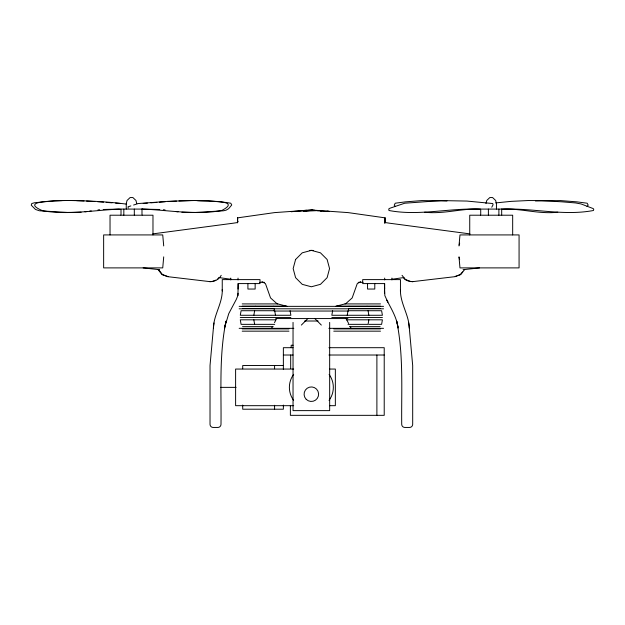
<?xml version="1.0" encoding="UTF-8"?>
<svg xmlns="http://www.w3.org/2000/svg" width="625" height="625" viewBox="0 0 625 625"><rect width="100%" height="100%" fill="white"/><g stroke="black" fill="none" stroke-linecap="round" stroke-linejoin="round"><path stroke-width="0.94" d="M385.078 222.695L385.086 217.852L348.164 212.609L311.352 209.992L274.539 212.609L237.617 217.852L237.438 222.695M237.508 222.695L237.617 217.852L237.625 222.695M222.25 289.438C222.773 303.047 213.758 314.555 213.398 328.047L210.023 365.57L210.023 424.32A3.125 3.125 0 0 0 213.148 427.445L217.875 427.445A3.125 3.125 0 0 0 221 424.32C221.375 389.961 219.062 355.016 226.023 321.117L224.594 328.047M163.711 256.867L162.734 267.891L103.641 267.891L103.641 234.922L162.734 234.922L163.711 245.945M458.992 245.945L459.977 234.922L519.07 234.922L519.07 267.891L459.977 267.891L458.992 256.867L459.656 259.617M224.734 327.055L228.758 313.617L236.336 299.344L237.859 295.578L238.078 293.266M237.859 295.578L238.297 283.586L260.008 283.586L260.008 279.609L222.25 279.609L222.25 290.93M213.398 328.047L214.016 322.969M253.836 315.273L254.641 310.727M332.633 310.727L331.828 315.273L382.414 315.273L381.609 310.727L348.016 310.727L347.211 315.273M368.867 319.812L368.062 324.352L348.016 324.352M238.125 221.266L237.398 222.562L233.211 223.203L152.805 233.883M459.211 245.023L459.656 243.187M485.961 203.539L486.75 200.477L489.82 197.555L492.586 197.555L495.656 200.477L496.445 203.539L496.445 209.086M271.57 328.336L272.406 326.703M274.516 322.633L276.625 318.562M491.766 207.227L493.07 204.789L492.781 203.547L466.937 201.062L441.102 200.586L404.734 203.219L390 208.203L388.766 208.922L388.945 210.492C419.109 216.258 449.656 207.766 480.055 209.188M462.57 271.914L460.242 274.555L457.281 275.703M464.453 269.812L460.781 274.555L455.078 276.656L412.375 281.68M587.008 206.523L588.188 205.18L587.188 203.219L577.008 201.867L560.453 200.586L535.422 200.953M221.211 275.32C219.016 279.516 214.469 281.844 209.797 281.68M217.32 279.477L218.43 278.188M301.367 325.078L307.859 318.562M360.742 281.602L357.234 283.68L352.172 297.93L345.711 303.711L335.562 306.359M306.5 210.211L298.391 210.992L299.656 210.898M211.852 281.594L215.758 280.164M455.211 276.43L456.547 275.984M130.844 205.914L128.07 206.797L128.227 208.062M133.617 205.023L138.242 203.547L167.789 201.359L192.203 200.492L208.281 200.781L226.586 202.531L230.758 203.219L231.75 204.984L228.641 208.672L226.125 210.164L223.586 210.781L195.539 212.43L181.891 212.219M312.531 209.953L291.141 211.656L295.625 211.43M314.227 210.07L303.164 211.258L320.258 210.5L321.75 211.07M321.828 210.617L320.375 210.961L328.484 211.547M326.406 211.391L327.859 211.039L329.352 211.609M89.594 211.172L91.234 210.906M391.695 279.281L403.953 277.547M84.961 211.82L87.227 211.539M463.078 269.703L479.547 267.891M97.969 209.922L99.672 209.734M495.656 202.922L511.164 201.359L528.148 200.547L541.305 200.586L562.531 201.867L575.516 202.93L581.016 203.938L593.156 208.57L593.75 209.25L593.461 210.492C563.305 216.219 532.742 207.797 502.352 209.188M81.117 212.219L67.461 212.43L39.422 210.781L35.469 209.445L31.25 205.18L31.758 203.547L34.547 202.75L54.727 200.781L66.477 200.508M150.859 202.844L156.867 202.375M159.445 202.18L165.352 201.742M143.203 203.422L147.422 203.109M168.211 201.547L176.453 201.062M103.227 209.484L119.398 209.078M62.258 200.586C55.086 201.227 18.914 200.688 42.695 210.781C68.852 215.242 94.766 210 120.836 209.07M178.992 200.953L195.477 200.492M557.781 212.203C538.969 214.375 520.648 208.227 501.867 209.07M141.93 209.109L159.781 209.484M480.539 209.07C461.758 208.227 443.438 214.375 424.625 212.203M63.203 200.508L70.805 200.492M120.766 215.211L110.031 215.211L110.031 234.922M142.234 215.211L152.977 215.211L152.977 234.922M480.469 215.211L469.734 215.211L469.734 234.922M501.938 215.211L512.672 215.211L512.672 234.922M259.562 282.352L264.508 282.352M358.195 282.352L363.141 282.352M242.211 303.914L277.742 303.914M344.969 303.914L380.492 303.914M242.211 306.188L255.57 306.188M255.758 306.188L273.578 306.188M273.75 306.188L286.344 306.188M336.359 306.188L348.961 306.188M349.133 306.188L366.945 306.188M367.133 306.188L380.492 306.188M239.156 306.359L383.555 306.359M242.547 308.453L255.406 308.453M256.102 308.453L273.234 308.453M349.469 308.453L366.312 308.453M367.305 308.453L380.156 308.453M239.156 308.797L383.555 308.797M348.469 311.039L274.234 311.039L274.234 308.797M240.289 317.539L290.875 317.539M331.828 317.539L382.414 317.539M275.695 318.562L347.938 318.562M275.492 319.812L240.289 319.812L241.094 324.352L274.695 324.352M346.336 319.812L382.414 319.812L381.609 324.352L368.992 324.352M304.609 321.008L318.102 321.008M242.547 326.625L273.234 326.625M349.469 326.625L380.156 326.625M239.156 328.336L293.836 328.336M328.875 328.336L383.555 328.336M242.211 328.898L288.953 328.898M333.75 328.898L380.492 328.898M242.211 331.164L288.953 331.164M333.75 331.164L380.492 331.164M293.07 345.25L291.18 345.25L291.18 347.695M293.062 347.695L283.367 347.695L283.367 369.344M328.945 347.695L384.219 347.695L384.219 415.336L290.375 415.336L290.375 405.609M283.367 355.016L293.062 355.016M328.945 355.016L384.219 355.016M283.367 365.531L242.711 365.531L242.711 368.758M293.68 369.055L235.609 369.055L235.609 405.68L293.68 405.68M329.5 369.055L335.352 369.055L335.352 405.68L329.5 405.68M220.664 387.367L236.094 387.367M142.164 209.07C168.711 210.047 195.18 215.406 221.773 210.492C244.281 198.828 201.406 201.953 196.531 200.508M67.531 200.492L75.266 200.547M71.992 200.547C90.211 200.906 108.609 201.742 126.609 204.141M76.625 200.664L84.008 200.953M412.906 281.68C409.68 281.641 405.867 280.75 403.742 278.188M446.984 200.953L421.961 200.586L405.398 201.867L395.219 203.219L394.219 205.18L395.398 206.523M86.547 201.062L94.797 201.547M317.445 210.766L320.023 210.945M97.648 201.742L103.562 202.18M115.586 203.109L119.805 203.422M106.133 202.375L112.148 202.844M143.164 267.891L159.625 269.703M469.906 233.883L389.492 223.203L385.312 222.562L384.578 221.266L384.75 223.164M163.336 209.734L165.039 209.922M210.336 281.68L167.625 276.656L161.93 274.555L158.258 269.812M175.781 211.539L178.039 211.82M218.758 277.547L231.016 279.281M305.688 210.469L306.547 210.672M287.141 306.359L276.992 303.711L270.539 297.93L265.477 283.68L261.969 281.602M168.164 276.656L162.461 274.555L158.789 269.812M410.852 281.594L405.383 279.477L402.031 275.32M314.844 318.562L321.336 325.078M346.086 318.562L348.609 323.453M350.297 326.703L351.141 328.336M136.742 203.539L135.961 200.477L132.883 197.555L130.117 197.555L127.047 200.477L126.258 203.539L126.258 209.086M398.117 328.047C396.891 317.852 391.43 309.078 386.875 300.172L387.859 302.141L384.844 295.578L384.406 283.586L362.695 283.586L362.695 279.609L400.453 279.609L400.453 290.93M397.977 327.016L396.68 321.117C403.633 355.016 401.344 389.953 401.711 424.32A3.125 3.125 0 0 0 404.836 427.445L409.562 427.445A3.125 3.125 0 0 0 412.688 424.32L412.688 365.57L409.305 328.047C408.945 314.555 399.938 303.047 400.453 289.438M368.062 310.727L368.867 315.273M290.07 310.727L290.875 315.273L240.289 315.273L241.094 310.727L274.695 310.727L275.492 315.273M253.836 319.812L254.641 324.352M409.305 328.047L408.695 322.969M384.406 290.93L384.633 293.266M384.602 221L384.773 222.922M385.273 222.695L385.086 217.852L385.195 222.695M498.883 209.086L498.883 215.211M488.391 209.086L488.391 215.211M391.922 278.086L391.922 279.914M384.68 278.086L384.68 279.914M384.68 283.562L384.68 289.047M376.891 355.016L376.891 415.336M374.789 283.562L374.789 289.047L367.555 289.047L367.555 283.562M348.469 308.797L348.469 310.289M329.664 322.398L329.664 410.625L293.039 410.625L293.039 322.398M290.688 355.016L290.688 368.594M283.367 405.062L283.367 409.211L242.711 409.211L242.711 405.062M274.578 365.531L274.578 368.758M274.578 405.281L274.578 409.211M255.148 283.562L255.148 289.047L247.914 289.047L247.914 283.562M238.023 278.086L238.023 279.914M238.023 283.562L238.023 289.047M230.781 278.086L230.781 279.914M134.312 209.086L134.312 215.211M123.828 209.086L123.828 215.211M329.109 374.414A21.977 21.977 0 0 1 329.047 400.406M293.602 400.328A21.977 21.977 0 0 1 293.664 374.328M309.492 250.477A18.203 18.203 0 0 1 313.211 250.477M295.594 259.477L293.156 268.578L295.594 277.68L302.25 284.344L311.352 286.781L320.453 284.344L327.117 277.68L329.555 268.578L327.117 259.477L320.453 252.82L311.352 250.383L302.25 252.82L295.594 259.477M141.992 209.086L121.016 209.086L121.016 215.211L141.992 215.211L141.992 209.086M501.688 209.086L480.719 209.086L480.719 215.211L501.688 215.211L501.688 209.086M306.219 399.336A7.266 7.266 0 0 0 318.367 396.078A7.266 7.266 0 0 0 309.469 387.18A7.266 7.266 0 0 0 306.219 399.336"/></g></svg>
